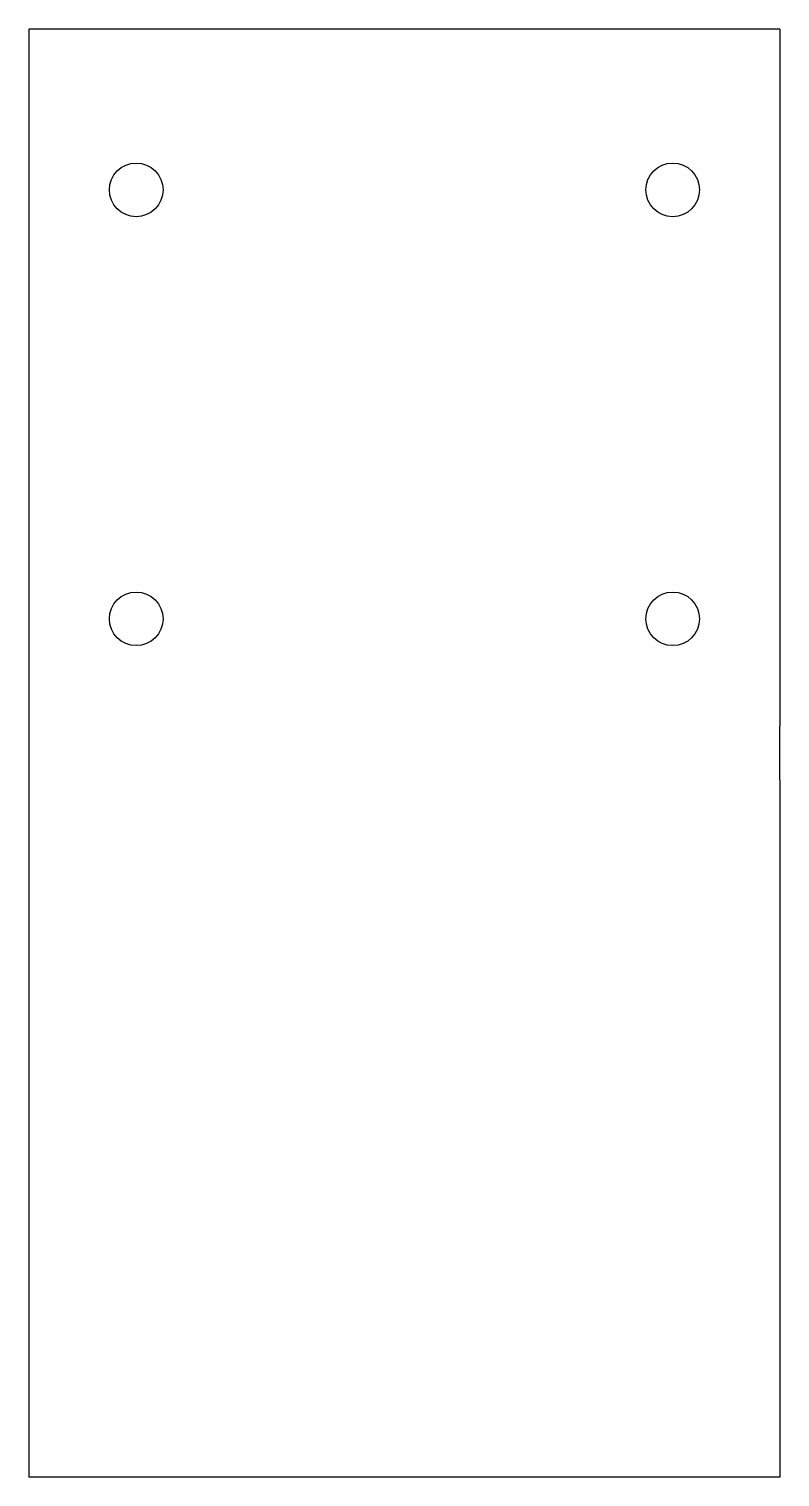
# Model space of a CAD drawing. Header units: millimetres. Extents: x 268 to 338, y 176 to 311.
import ezdxf

# ---------------------------------------------------------------- set-up
doc = ezdxf.new("R2010")
doc.units = ezdxf.units.MM
doc.layers.add('Default', color=7, linetype='Continuous')
doc.layers.add('SUPORTE_TUBO_', color=7, linetype='Continuous')

# ---------------------------------------------------------------- blocks, each defined once
blk = doc.blocks.new('SE')
at = {"layer": 'SUPORTE_TUBO_', "color": 7, "linetype": 'Continuous'}
for p, q in [((337.6, 310.7), (267.6, 310.7)), ((267.6, 310.7), (267.6, 245.7)), ((337.6, 310.7), (337.6, 245.7)), ((267.6, 245.7), (267.6, 240.68)), ((337.6, 240.68), (337.6, 245.7)), ((267.6, 240.68), (267.6, 175.68)), ((337.6, 240.68), (337.6, 175.68)), ((337.6, 175.68), (267.6, 175.68))]:
    blk.add_line(p, q, dxfattribs=at)
for centre in [(277.6, 295.7), (327.6, 295.7), (277.6, 255.7), (327.6, 255.7)]:
    blk.add_circle(centre, 2.5, dxfattribs=at)

msp = doc.modelspace()

# ---------------------------------------------------------------- block references
at = {"layer": 'Default'}
msp.add_blockref('SE', (0, 0), dxfattribs=at)

doc.saveas('drawing.dxf')
